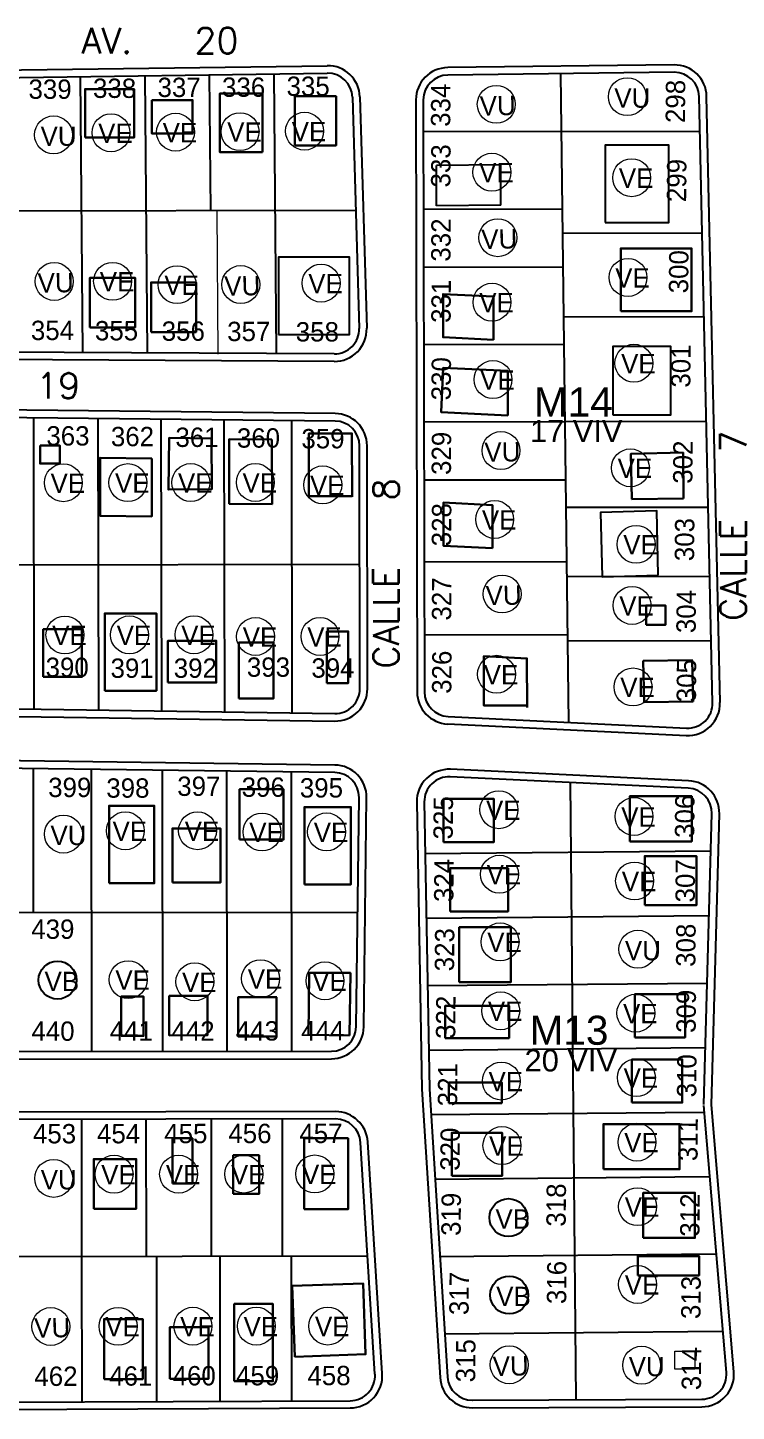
# Model space of a CAD drawing. Extents: x 472704 to 474638, y 1059265 to 1060325.
# Drawn here: x 473366.5 to 473476.3, y 1059509.5 to 1059724 of the extents above; entities that cross this region are included whole.
import ezdxf

# ---------------------------------------------------------------- set-up
doc = ezdxf.new("R2010")
doc.units = 0
doc.header["$LTSCALE"] = 0.4
doc.header["$MEASUREMENT"] = 0
for name, color, linetype in [('BIFAMILIARES', 6, 'CONTINUOUS'), ('CASASDURAS', 1, 'CONTINUOUS'), ('Dura', 1, 'CONTINUOUS'), ('MANZANAS', 5, 'CONTINUOUS'), ('NumeroPropu', 6, 'CONTINUOUS'), ('PARCELASPEOPUESTAS', 3, 'CONTINUOUS'), ('TipoVivienda', 7, 'CONTINUOUS'), ('UNIFAMILIAR', 5, 'CONTINUOUS'), ('VIAPROPUESTA', 7, 'CONTINUOUS')]:
    doc.layers.add(name, color=color, linetype=linetype)
doc.layers.add('CALLES', color=140, linetype='CONTINUOUS', lineweight=40)
doc.layers.add('CASA', color=31, linetype='CONTINUOUS', lineweight=30)
doc.styles.add('ARIAL', font='arial.ttf')
doc.styles.add('Numeros Parcelas', font='', dxfattribs={"height": 3})
doc.styles.get("Standard").update_dxf_attribs({"font": 'romans.shx'})
doc.styles.add('TipoVivienda', font='', dxfattribs={"height": 3})
doc.styles.get('Numeros Parcelas').set_extended_font_data('AvantGarde Bk BT')
doc.styles.get('TipoVivienda').set_extended_font_data('AvantGarde Bk BT')

msp = doc.modelspace()

# ---------------------------------------------------------------- linework, layer by layer
at = {"layer": 'BIFAMILIARES', "linetype": 'Continuous'}
for centre in [(473371.12, 1059576.33), (473441.02, 1059539.51), (473441.13, 1059527.51)]:
    msp.add_circle(centre, 2.94, dxfattribs=at)
at = {"layer": 'CASA'}
for points in [[(473375.39, 1059706.96), (473382.99, 1059706.96), (473382.99, 1059714.46), (473375.39, 1059714.46)], [(473385.76, 1059712.76), (473385.76, 1059707.56), (473392.06, 1059707.56), (473392.06, 1059712.76)], [(473402.9, 1059704.69), (473402.9, 1059713.79), (473396.3, 1059713.79), (473396.3, 1059704.69)], [(473407.89, 1059705.75), (473414.29, 1059705.75), (473414.29, 1059713.35), (473407.89, 1059713.35)], [(473458.42, 1059680.03), (473469.4, 1059680.03), (473469.4, 1059689.76), (473458.42, 1059689.76)], [(473376.15, 1059677.52), (473383.15, 1059677.52), (473383.15, 1059685.22), (473376.15, 1059685.22)], [(473385.61, 1059676.79), (473392.61, 1059676.79), (473392.61, 1059684.49), (473385.61, 1059684.49)], [(473368.42, 1059659.2), (473371.48, 1059659.2), (473371.48, 1059656.42), (473368.42, 1059656.42)], [(473404.36, 1059660.12), (473404.38, 1059650.12), (473397.73, 1059650.19), (473397.71, 1059660.19)], [(473468.16, 1059651.01), (473468.08, 1059658.11), (473460.01, 1059657.93), (473460.16, 1059650.91)], [(473378.45, 1059621.19), (473386.45, 1059621.19), (473386.45, 1059633.19), (473378.45, 1059633.19)], [(473462.36, 1059631.41), (473465.36, 1059631.41), (473465.36, 1059634.41), (473462.36, 1059634.41)], [(473368.9, 1059623.34), (473374.9, 1059623.34), (473374.9, 1059630.74), (473368.9, 1059630.74)], [(473388.23, 1059622.45), (473395.73, 1059622.45), (473395.73, 1059628.95), (473388.23, 1059628.95)], [(473399.24, 1059620), (473404.62, 1059620), (473404.62, 1059628.68), (473399.24, 1059628.68)], [(473412.88, 1059622.39), (473416.18, 1059622.39), (473416.18, 1059630.39), (473412.88, 1059630.39)], [(473469.66, 1059619.51), (473469.52, 1059625.91), (473461.92, 1059625.82), (473462.06, 1059619.42)], [(473399.35, 1059598.11), (473406.15, 1059598.11), (473406.15, 1059605.91), (473399.35, 1059605.91)], [(473379.11, 1059591.36), (473386.11, 1059591.36), (473386.11, 1059603.36), (473379.11, 1059603.36)], [(473409.39, 1059591.17), (473416.59, 1059591.17), (473416.59, 1059603.17), (473409.39, 1059603.17)], [(473430.96, 1059597.72), (473438.76, 1059597.72), (473438.76, 1059604.42), (473430.96, 1059604.42)], [(473459.82, 1059597.83), (473469.42, 1059597.83), (473469.42, 1059604.83), (473459.82, 1059604.83)], [(473388.92, 1059591.45), (473396.37, 1059591.45), (473396.37, 1059599.85), (473388.92, 1059599.85)], [(473462.15, 1059587.95), (473470.15, 1059587.95), (473470.15, 1059595.55), (473462.15, 1059595.55)], [(473431.97, 1059586.97), (473440.97, 1059586.97), (473440.97, 1059593.67), (473431.97, 1059593.67)], [(473433.4, 1059576.02), (473441.4, 1059576.02), (473441.4, 1059584.52), (473433.4, 1059584.52)], [(473416.4, 1059567.76), (473410, 1059567.84), (473410.12, 1059577.45), (473416.52, 1059577.46)], [(473380.97, 1059567.67), (473384.47, 1059567.67), (473384.47, 1059573.77), (473380.97, 1059573.77)], [(473460.59, 1059567.45), (473468.39, 1059567.45), (473468.39, 1059574.15), (473460.59, 1059574.15)], [(473431.22, 1059567.35), (473441.12, 1059567.35), (473441.12, 1059572.35), (473431.22, 1059572.35)], [(473460.16, 1059557.34), (473467.96, 1059557.34), (473467.96, 1059564.04), (473460.16, 1059564.04)], [(473431.79, 1059557.27), (473439.99, 1059557.27), (473439.99, 1059560.47), (473431.79, 1059560.47)], [(473455.74, 1059547.01), (473467.54, 1059547.01), (473467.54, 1059554.01), (473455.74, 1059554.01)], [(473388.92, 1059544.81), (473392.02, 1059544.81), (473392.02, 1059551.81), (473388.92, 1059551.81)], [(473409.35, 1059540.81), (473416.15, 1059540.81), (473416.15, 1059551.81), (473409.35, 1059551.81)], [(473432.24, 1059545.97), (473440.04, 1059545.97), (473440.04, 1059552.67), (473432.24, 1059552.67)], [(473376.73, 1059540.88), (473383.33, 1059540.88), (473383.33, 1059548.58), (473376.73, 1059548.58)], [(473398.35, 1059543.19), (473402.35, 1059543.19), (473402.35, 1059549.19), (473398.35, 1059549.19)], [(473461.92, 1059536.37), (473469.92, 1059536.37), (473469.92, 1059543.37), (473461.92, 1059543.37)], [(473461.07, 1059530.55), (473470.57, 1059530.55), (473470.57, 1059533.55), (473461.07, 1059533.55)], [(473407.88, 1059517.94), (473418.87, 1059518.33), (473418.49, 1059529.32), (473407.49, 1059528.94)], [(473398.51, 1059514.14), (473404.51, 1059514.14), (473404.51, 1059526.14), (473398.51, 1059526.14)], [(473378.33, 1059514.49), (473384.33, 1059514.49), (473384.33, 1059523.79), (473378.33, 1059523.79)], [(473388.54, 1059514.53), (473394.54, 1059514.53), (473394.54, 1059522.53), (473388.54, 1059522.53)]]:
    msp.add_lwpolyline(points, close=True, dxfattribs=at)
for points in [[(473438.69, 1059675.61), (473438.68, 1059682.32), (473430.88, 1059682.7), (473430.89, 1059675.99), (473438.69, 1059675.61)], [(473440.92, 1059663.89), (473440.9, 1059670.8), (473430.9, 1059671.28), (473430.57, 1059664.39), (473440.92, 1059663.89)], [(473416.78, 1059651.28), (473416.76, 1059661.08), (473410.06, 1059661.07), (473410.08, 1059651.35), (473416.78, 1059651.37)], [(473395.01, 1059660.32), (473395.02, 1059652.43), (473388.32, 1059652.39), (473388.41, 1059660.39), (473395.01, 1059660.32)], [(473385.72, 1059657.22), (473377.72, 1059657.31), (473377.73, 1059648.31), (473385.73, 1059648.22), (473385.72, 1059657.22)], [(473438.56, 1059643.28), (473438.54, 1059649.99), (473430.94, 1059650.36), (473430.96, 1059643.65), (473438.56, 1059643.28)], [(473443.9, 1059618.6), (473443.88, 1059626.21), (473437.18, 1059626.53), (473437.2, 1059618.92), (473443.9, 1059618.93)], [(473394.44, 1059573.88), (473388.44, 1059573.87), (473388.45, 1059567.77), (473394.36, 1059567.78), (473394.36, 1059573.88)], [(473405.13, 1059573.69), (473399.13, 1059573.69), (473399.14, 1059567.59), (473405.06, 1059567.59), (473405.05, 1059573.69)]]:
    msp.add_lwpolyline(points, dxfattribs=at)
at = {"layer": 'CASASDURAS'}
for p, q in [((473439.84, 1059702.73), (473429.84, 1059702.61)), ((473429.85, 1059696.36), (473429.84, 1059702.61)), ((473439.85, 1059696.48), (473439.84, 1059702.73)), ((473439.85, 1059696.48), (473429.85, 1059696.36))]:
    msp.add_line(p, q, dxfattribs=at)
for points in [[(473456, 1059693.79), (473465.9, 1059693.79), (473465.9, 1059705.79), (473456, 1059705.79)], [(473458.42, 1059680.03), (473469.4, 1059680.03), (473469.4, 1059689.76), (473458.42, 1059689.76)], [(473405.37, 1059676.41), (473416.37, 1059676.41), (473416.37, 1059688.41), (473405.37, 1059688.41)], [(473457.21, 1059663.95), (473466.21, 1059663.95), (473466.21, 1059674.55), (473457.21, 1059674.55)], [(473464.22, 1059639.09), (473464, 1059649.09), (473455.3, 1059648.84), (473455.53, 1059638.84)]]:
    msp.add_lwpolyline(points, close=True, dxfattribs=at)
at = {"layer": 'Dura', "linetype": 'Continuous', "lineweight": 20}
for centre in [(473438.45, 1059701.58), (473460.12, 1059700.73), (473411.98, 1059684.39), (473460.46, 1059671.97), (473460.81, 1059643.89)]:
    msp.add_circle(centre, 2.94, dxfattribs=at)
at = {"layer": 'NumeroPropu', "linetype": 'Continuous', "lineweight": 20}
msp.add_lwpolyline([(473466.82, 1059518.8), (473469.89, 1059518.8), (473469.89, 1059516.02), (473466.82, 1059516.02)], close=True, dxfattribs=at)
at = {"layer": 'PARCELASPEOPUESTAS', "linetype": 'Continuous'}
for p, q in [((473359.25, 1059716.18), (473412.94, 1059716.93)), ((473394.63, 1059716.67), (473394.81, 1059695.62)), ((473404.63, 1059716.81), (473404.99, 1059673.47)), ((473466.69, 1059717.07), (473431.62, 1059716.65)), ((473450.37, 1059616.29), (473449.16, 1059716.86)), ((473374.63, 1059716.4), (473374.99, 1059673.64)), ((473384.63, 1059716.54), (473384.99, 1059673.58)), ((473416.82, 1059713.21), (473417.87, 1059677.36)), ((473427.82, 1059712.8), (473428, 1059621.02)), ((473472.66, 1059619.34), (473470.58, 1059713.3)), ((473470.7, 1059707.9), (473427.83, 1059707.82)), ((473417.34, 1059695.66), (473349.14, 1059695.54)), ((473449.41, 1059695.86), (473427.85, 1059695.82)), ((473471.04, 1059692.11), (473449.45, 1059692.07)), ((473449.43, 1059686.86), (473427.87, 1059686.82)), ((473471.35, 1059679.14), (473449.61, 1059679.1)), ((473414.02, 1059673.42), (473333.41, 1059673.86)), ((473449.66, 1059674.86), (473427.89, 1059674.82)), ((473414.14, 1059663.01), (473332.26, 1059663.9)), ((473367.39, 1059663.52), (473367.46, 1059618.36)), ((473377.39, 1059663.41), (473377.46, 1059618.21)), ((473387.14, 1059663.3), (473387.22, 1059618.06)), ((473396.92, 1059663.19), (473397, 1059617.91)), ((473407.39, 1059663.08), (473407.46, 1059617.77)), ((473471.7, 1059662.91), (473427.92, 1059662.82)), ((473417.99, 1059621.5), (473417.93, 1059659.19)), ((473449.92, 1059653.86), (473427.94, 1059653.82)), ((473471.99, 1059649.62), (473449.98, 1059649.58)), ((473320.44, 1059640.67), (473417.96, 1059640.83)), ((473450.07, 1059641.17), (473427.96, 1059641.13)), ((473472.23, 1059638.91), (473450.1, 1059638.86)), ((473450.21, 1059629.86), (473427.98, 1059629.82)), ((473472.47, 1059628.94), (473450.1, 1059628.89)), ((473311.26, 1059619.19), (473414.11, 1059617.67)), ((473431.67, 1059617.18), (473468.63, 1059615.41)), ((473414.08, 1059608.51), (473302.31, 1059609.96)), ((473367.32, 1059609.12), (473367.35, 1059586.84)), ((473376.32, 1059609.13), (473376.37, 1059565.26)), ((473387.32, 1059608.86), (473387.37, 1059565.27)), ((473397.32, 1059608.73), (473397.37, 1059565.28)), ((473407.32, 1059608.6), (473407.37, 1059565.3)), ((473468.9, 1059606.08), (473431.99, 1059607.85)), ((473451.49, 1059511.28), (473450.62, 1059606.95)), ((473417.42, 1059569.09), (473417.86, 1059604.63)), ((473427.97, 1059603.96), (473428.76, 1059559.47)), ((473471.31, 1059557.03), (473472.54, 1059602.15)), ((473428.11, 1059595.96), (473472.38, 1059596.37)), ((473296.71, 1059586.75), (473417.64, 1059586.89)), ((473428.29, 1059585.96), (473472.11, 1059586.37)), ((473428.44, 1059575.48), (473471.88, 1059575.88)), ((473278.06, 1059565.13), (473413.59, 1059565.31)), ((473428.62, 1059565.48), (473471.54, 1059565.87)), ((473428.76, 1059559.47), (473431.58, 1059514.8)), ((473428.96, 1059555.49), (473471.34, 1059555.87)), ((473474.8, 1059515.51), (473471.31, 1059556.9)), ((473414.21, 1059554.81), (473285.2, 1059554.65)), ((473374.82, 1059554.76), (473374.84, 1059533.46)), ((473384.83, 1059554.77), (473384.86, 1059533.47)), ((473394.93, 1059554.78), (473394.96, 1059533.48)), ((473405.94, 1059554.8), (473405.96, 1059533.5)), ((473420.33, 1059515.25), (473418.08, 1059551.18)), ((473429.59, 1059545.49), (473472.15, 1059545.88)), ((473419.28, 1059533.51), (473282.61, 1059533.35)), ((473374.84, 1059533.46), (473374.87, 1059510.96)), ((473386.45, 1059533.47), (473386.47, 1059511.01)), ((473396.28, 1059533.48), (473396.3, 1059511.05)), ((473407.34, 1059533.5), (473407.37, 1059511.1)), ((473430.26, 1059533.5), (473473.19, 1059533.89)), ((473431.1, 1059521.5), (473474.19, 1059521.9)), ((473287.91, 1059510.61), (473416.49, 1059511.13)), ((473435.42, 1059511.21), (473470.99, 1059511.36))]:
    msp.add_line(p, q, dxfattribs=at)
at = {"layer": 'PARCELASPEOPUESTAS', "linetype": 'Continuous', "lineweight": 20}
msp.add_line((473395.81, 1059695.62), (473395.99, 1059673.4), dxfattribs=at)
at = {"layer": 'PARCELASPEOPUESTAS', "linetype": 'Continuous'}
for centre, radius, start, end in [((473412.99, 1059713.1), 3.83, 1.6824, 90.7943), ((473431.67, 1059712.8), 3.85, 90.671, 180.1155), ((473466.74, 1059713.22), 3.85, 1.2663, 90.671), ((473414.05, 1059677.25), 3.83, 269.6863, 1.6824), ((473414.1, 1059659.18), 3.83, 0.1011, 89.378), ((473414.16, 1059621.5), 3.83, 269.152, 0.1011), ((473431.85, 1059621.03), 3.85, 180.1155, 267.2505), ((473468.81, 1059619.25), 3.85, 267.2505, 1.2663), ((473414.03, 1059604.68), 3.83, 359.283, 89.2566), ((473431.8, 1059604.02), 3.83, 87.2505, 181.0142), ((473468.71, 1059602.25), 3.83, 358.4395, 87.2505), ((473413.59, 1059569.14), 3.83, 270.074, 359.283), ((473414.22, 1059550.94), 3.87, 3.5913, 90.067), ((473416.47, 1059515), 3.87, 270.2332, 3.5913), ((473470.98, 1059515.19), 3.83, 270.2332, 4.8057), ((473435.4, 1059515.04), 3.83, 183.6102, 270.2332)]:
    msp.add_arc(centre, radius, start, end, dxfattribs=at)
at = {"layer": 'TipoVivienda', "linetype": 'Continuous', "lineweight": 20}
for centre in [(473379.41, 1059707.7), (473389.41, 1059707.79), (473399.41, 1059707.87), (473409.41, 1059707.95), (473379.66, 1059684.67), (473389.66, 1059684.15), (473459.55, 1059685.27), (473438.47, 1059681.43), (473438.62, 1059669.44), (473459.92, 1059655.75), (473372.02, 1059653.44), (473382.02, 1059653.46), (473391.78, 1059653.47), (473401.78, 1059653.49), (473412.24, 1059653.11), (473438.88, 1059647.75), (473460.18, 1059634.42), (473372.27, 1059629.84), (473382.27, 1059629.85), (473392.27, 1059629.87), (473401.81, 1059629.6), (473411.81, 1059629.61), (473439.17, 1059623.75), (473460.33, 1059621.78), (473439.53, 1059602.75), (473460.48, 1059601.7), (473381.63, 1059599.48), (473392.82, 1059599.49), (473402.82, 1059599.3), (473412.82, 1059599.31), (473439.62, 1059592.75), (473460.57, 1059591.7), (473439.72, 1059582.26), (473382.08, 1059576.4), (473402.59, 1059576.56), (473392.4, 1059576.07), (473412.58, 1059576.22), (473439.82, 1059571.57), (473460.76, 1059571.21), (473439.91, 1059560.68), (473460.85, 1059561.21), (473440.01, 1059550.68), (473460.94, 1059551.21), (473379.88, 1059546.24), (473389.89, 1059546.25), (473399.99, 1059546.26), (473411, 1059546.28), (473461.03, 1059541.21), (473461.03, 1059529.15), (473380.51, 1059522.66), (473392.11, 1059522.68), (473401.94, 1059522.69), (473413.01, 1059522.7)]:
    msp.add_circle(centre, 2.94, dxfattribs=at)
at = {"layer": 'UNIFAMILIAR', "linetype": 'Continuous', "lineweight": 20}
for centre in [(473439.13, 1059712.11), (473459.44, 1059713.29), (473370.5, 1059707.37), (473439.37, 1059691.43), (473370.61, 1059684.65), (473399.53, 1059684.17), (473439.86, 1059658.43), (473440.04, 1059636.19), (473372.04, 1059598.97), (473461.08, 1059581.12), (473370.53, 1059545.59), (473370.08, 1059522.63), (473441.14, 1059516.7), (473461.67, 1059516.63)]:
    msp.add_circle(centre, 2.94, dxfattribs=at)
at = {"layer": 'VIAPROPUESTA', "linetype": 'Continuous'}
for p, q in [((473359.91, 1059717.36), (473412.92, 1059718.1)), ((473466.68, 1059718.22), (473431.61, 1059717.8)), ((473417.99, 1059713.28), (473419.04, 1059677.4)), ((473426.67, 1059712.79), (473426.85, 1059621.02)), ((473473.81, 1059619.37), (473471.73, 1059713.33)), ((473414.02, 1059672.25), (473332.8, 1059672.7)), ((473414.15, 1059664.18), (473332.52, 1059665.07)), ((473419.16, 1059621.51), (473419.1, 1059659.19)), ((473310.98, 1059618.02), (473414.09, 1059616.5)), ((473431.61, 1059616.04), (473468.57, 1059614.26)), ((473414.1, 1059609.68), (473302.52, 1059611.13)), ((473418.59, 1059569.07), (473419.03, 1059604.62)), ((473277.43, 1059563.96), (473413.59, 1059564.14))]:
    msp.add_line(p, q, dxfattribs=at)
at = {"layer": 'VIAPROPUESTA'}
for p, q in [((473468.95, 1059607.24), (473432.04, 1059609.02)), ((473426.8, 1059603.93), (473427.59, 1059559.42)), ((473472.48, 1059557), (473473.71, 1059602.11)), ((473427.59, 1059559.42), (473430.41, 1059514.73)), ((473414.21, 1059555.94), (473285.2, 1059555.78)), ((473475.96, 1059515.6), (473472.48, 1059557)), ((473421.46, 1059515.32), (473419.21, 1059551.25)), ((473287.91, 1059509.48), (473416.49, 1059510)), ((473435.42, 1059510.04), (473471, 1059510.19))]:
    msp.add_line(p, q, dxfattribs=at)
at = {"layer": 'VIAPROPUESTA', "linetype": 'Continuous'}
for centre, start, end in [((473412.99, 1059713.1), 1.6824, 90.7943), ((473431.67, 1059712.8), 90.671, 180.1155), ((473466.74, 1059713.22), 1.2663, 90.671), ((473414.05, 1059677.25), 269.6863, 1.6824), ((473414.1, 1059659.18), 0.1011, 89.378), ((473414.16, 1059621.5), 269.152, 0.1011), ((473431.85, 1059621.03), 180.1155, 267.2505), ((473468.81, 1059619.25), 267.2505, 1.2663), ((473414.03, 1059604.68), 359.283, 89.2566), ((473413.59, 1059569.14), 270.074, 359.283)]:
    msp.add_arc(centre, 5, start, end, dxfattribs=at)
at = {"layer": 'VIAPROPUESTA'}
for centre, start, end in [((473431.8, 1059604.02), 87.2505, 181.0142), ((473468.71, 1059602.25), 358.4395, 87.2505), ((473414.22, 1059550.94), 3.5913, 90.067), ((473416.47, 1059515), 270.2332, 3.5913), ((473470.98, 1059515.19), 270.2332, 4.8057), ((473435.4, 1059515.04), 183.6102, 270.2332)]:
    msp.add_arc(centre, 5, start, end, dxfattribs=at)

# ---------------------------------------------------------------- texts
at = {"layer": 'CALLES', "linetype": 'Continuous'}
for s, p in [('AV.   20', (473374.82, 1059719.99)), ('AV.   19', (473350.28, 1059666.48))]:
    msp.add_text(s, height=4, dxfattribs=at).set_placement(p)
for s, p in [('CALLE   7', (473477.86, 1059632.03)), ('CALLE   8', (473424.04, 1059624.62))]:
    msp.add_text(s, height=4, rotation=90, dxfattribs=at).set_placement(p)
at = {"layer": 'MANZANAS', "linetype": 'Continuous', "style": 'ARIAL'}
for s, height, p in [('M14', 4.5, (473444.96, 1059663.71)), ('17 VIV', 3.416, (473444.36, 1059659.75)), ('M13', 4.5, (473444.29, 1059566.31)), ('20 VIV', 3.416, (473443.52, 1059562.17))]:
    msp.add_text(s, height=height, dxfattribs=at).set_placement(p)
at = {"layer": 'NumeroPropu', "linetype": 'Continuous', "lineweight": 20, "style": 'Numeros Parcelas'}
for s, rotation, p in [('339', 0.0106, (473366.62, 1059712.96)), ('338', 0.0106, (473376.62, 1059713.1)), ('337', 0.0106, (473386.62, 1059713.24)), ('336', 0.0106, (473396.62, 1059713.27)), ('335', 0.0106, (473406.62, 1059713.41)), ('334', 89.5931, (473431.99, 1059708.61)), ('298', 89.5931, (473468.38, 1059709.2)), ('333', 89.5931, (473432.01, 1059699.21)), ('299', 89.5931, (473468.56, 1059696.94)), ('332', 89.5931, (473432.03, 1059687.71)), ('300', 89.5931, (473468.88, 1059682.8)), ('331', 89.5931, (473432.05, 1059678.21)), ('354', 0.0106, (473366.99, 1059675.56)), ('355', 0.0106, (473376.92, 1059675.51)), ('356', 0.0106, (473387.27, 1059675.45)), ('357', 0.0106, (473397.42, 1059675.4)), ('358', 0.0106, (473408.05, 1059675.34)), ('301', 89.5931, (473469.21, 1059668.18)), ('330', 89.5931, (473432.07, 1059666.21)), ('363', 0.0106, (473369.39, 1059659.21)), ('362', 0.0106, (473379.39, 1059659.1)), ('361', 0.0106, (473389.39, 1059658.99)), ('360', 0.0106, (473398.92, 1059658.88)), ('359', 0.0106, (473408.92, 1059658.77)), ('329', 89.5931, (473432.1, 1059654.64)), ('302', 89.5931, (473469.53, 1059653.28)), ('328', 89.5931, (473432.12, 1059643.58)), ('303', 89.5931, (473469.79, 1059641.27)), ('327', 89.5931, (473432.14, 1059632.06)), ('304', 89.5931, (473470.04, 1059630.11)), ('326', 89.5931, (473432.16, 1059620.71)), ('390', 0.0106, (473369.27, 1059623.33)), ('391', 0.0106, (473379.34, 1059623.19)), ('392', 0.0106, (473389.14, 1059623.2)), ('393', 0.0106, (473400.47, 1059623.36)), ('394', 0.0106, (473410.47, 1059623.22)), ('305', 89.5931, (473470.08, 1059619.4)), ('399', 0.0106, (473369.67, 1059604.71)), ('398', 0.0106, (473378.68, 1059604.61)), ('397', 0.0106, (473389.68, 1059604.89)), ('396', 0.0106, (473399.67, 1059604.75)), ('395', 0.0106, (473408.68, 1059604.64)), ('325', 89.5931, (473432.38, 1059598.14)), ('306', 89.5931, (473469.81, 1059598.37)), ('324', 89.5931, (473432.48, 1059588.43)), ('307', 89.5931, (473469.9, 1059588.37)), ('439', 0.0106, (473367.05, 1059582.73)), ('323', 89.5931, (473432.59, 1059577.69)), ('308', 89.5931, (473469.99, 1059578.38)), ('322', 89.5931, (473432.77, 1059567.21)), ('309', 89.5931, (473470.04, 1059568.14)), ('440', 0.0106, (473367.07, 1059566.92)), ('441', 0.0106, (473379.2, 1059566.93)), ('442', 0.0106, (473388.78, 1059566.94)), ('443', 0.0106, (473398.75, 1059566.96)), ('444', 0.0106, (473408.88, 1059566.97)), ('310', 89.5931, (473470.13, 1059558.14)), ('321', 89.5931, (473433.06, 1059556.76)), ('453', 0.0106, (473367.31, 1059551.02)), ('454', 0.0106, (473377.24, 1059551.03)), ('455', 0.0106, (473387.66, 1059551.05)), ('456', 0.0106, (473397.6, 1059551.06)), ('457', 0.0106, (473408.6, 1059551.07)), ('311', 89.5931, (473470.33, 1059548.26)), ('320', 89.5931, (473433.45, 1059546.76)), ('319', 89.5931, (473433.61, 1059536.67)), ('318', 89.5931, (473449.89, 1059538.1)), ('312', 89.5931, (473470.62, 1059536.54)), ('316', 89.5931, (473449.97, 1059526.1)), ('317', 89.5931, (473434.84, 1059524.39)), ('313', 89.5931, (473470.78, 1059523.78)), ('315', 89.5931, (473435.86, 1059513.97)), ('314', 89.5931, (473470.86, 1059512.75)), ('462', 0.0106, (473367.53, 1059513.42)), ('461', 0.0106, (473379.13, 1059513.46)), ('460', 0.0106, (473388.96, 1059513.5)), ('459', 0.0106, (473398.79, 1059513.51)), ('458', 0.0106, (473409.86, 1059513.53))]:
    msp.add_text(s, height=3, rotation=rotation, dxfattribs=at).set_placement(p)
at = {"layer": 'TipoVivienda', "linetype": 'Continuous', "lineweight": 20, "style": 'TipoVivienda'}
for s, p in [('VU', (473457.43, 1059711.58)), ('VU', (473368.49, 1059705.67)), ('VE', (473377.42, 1059706.13)), ('VE', (473387.42, 1059706.21)), ('VE', (473397.42, 1059706.3)), ('VE', (473407.42, 1059706.38)), ('VE', (473436.47, 1059700.01)), ('VE', (473458.13, 1059699.16)), ('VE', (473457.57, 1059683.7)), ('VE', (473377.67, 1059683.1)), ('VE', (473387.68, 1059682.57)), ('VE', (473409.99, 1059682.82)), ('VE', (473436.49, 1059679.86)), ('VE', (473458.48, 1059670.4)), ('VE', (473436.63, 1059667.86)), ('VE', (473457.94, 1059654.18)), ('VE', (473370.04, 1059651.87)), ('VE', (473380.04, 1059651.88)), ('VE', (473389.79, 1059651.9)), ('VE', (473399.79, 1059651.92)), ('VE', (473410.26, 1059651.54)), ('VE', (473436.9, 1059646.18)), ('VE', (473458.82, 1059642.32)), ('VE', (473458.2, 1059632.85)), ('VE', (473370.29, 1059628.26)), ('VE', (473380.29, 1059628.28)), ('VE', (473390.29, 1059628.3)), ('VE', (473399.83, 1059628.02)), ('VE', (473409.83, 1059628.04)), ('VE', (473437.19, 1059622.18)), ('VE', (473458.35, 1059620.21)), ('VE', (473437.55, 1059601.17)), ('VE', (473458.5, 1059600.12)), ('VE', (473379.65, 1059597.91)), ('VE', (473390.84, 1059597.92)), ('VU', (473370.03, 1059597.26)), ('VE', (473400.84, 1059597.73)), ('VE', (473410.84, 1059597.74)), ('VE', (473437.64, 1059591.18)), ('VE', (473458.59, 1059590.12)), ('VE', (473437.73, 1059580.69)), ('VU', (473459.07, 1059579.41)), ('VB', (473369.11, 1059574.62)), ('VE', (473380.09, 1059574.83)), ('VE', (473390.42, 1059574.49)), ('VE', (473400.61, 1059574.99)), ('VE', (473410.59, 1059574.65)), ('VE', (473437.83, 1059570)), ('VE', (473458.78, 1059569.64)), ('VE', (473458.87, 1059559.64)), ('VE', (473437.93, 1059559.11)), ('VE', (473438.02, 1059549.11)), ('VE', (473458.96, 1059549.64)), ('VE', (473377.89, 1059544.66)), ('VE', (473387.91, 1059544.68)), ('VE', (473398.01, 1059544.69)), ('VE', (473409.01, 1059544.7)), ('VU', (473368.52, 1059543.88)), ('VB', (473439.01, 1059537.8)), ('VE', (473459.05, 1059539.64)), ('VE', (473459.05, 1059527.58)), ('VB', (473439.12, 1059525.8)), ('VE', (473378.53, 1059521.09)), ('VE', (473390.13, 1059521.1)), ('VE', (473399.96, 1059521.12)), ('VE', (473411.03, 1059521.13)), ('VU', (473459.66, 1059514.92))]:
    msp.add_text(s, height=3, dxfattribs=at).set_placement(p)
for p in [(473436.59, 1059710.35), (473436.83, 1059689.67), (473368.07, 1059682.89), (473397, 1059682.42), (473437.32, 1059656.67), (473437.51, 1059634.44), (473367.54, 1059520.88), (473438.6, 1059514.95)]:
    msp.add_text('VU', height=3, rotation=1.0479, dxfattribs=at).set_placement(p)

doc.saveas('drawing.dxf')
